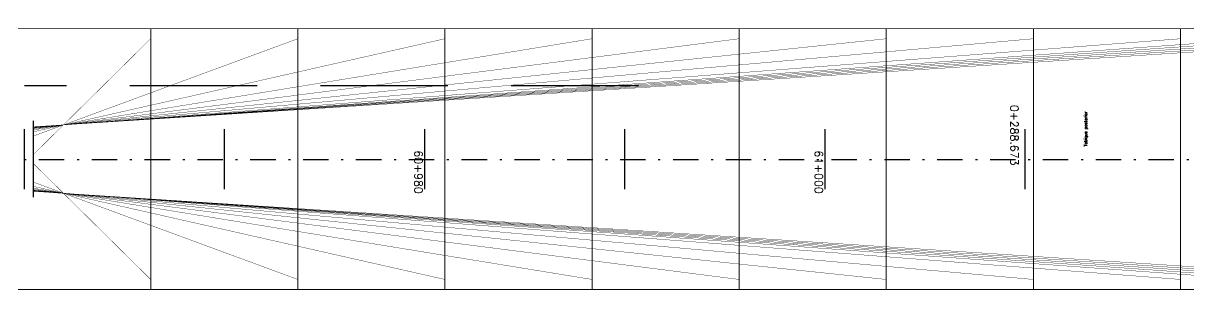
# Model space of a CAD drawing. Header units: metres. Extents: x 1080594 to 1081411, y 976871 to 977162.
# Drawn here: x 1081033.8 to 1081092, y 976941.4 to 976955 of the extents above; entities that cross this region are included whole.
import ezdxf
from ezdxf.enums import TextEntityAlignment as Align

# ---------------------------------------------------------------- set-up
doc = ezdxf.new("R2010")
doc.units = ezdxf.units.M
doc.header["$LTSCALE"] = 25.4
doc.linetypes.add('DASHDOT', pattern=[1, 0.5, -0.25, 0, -0.25])
doc.linetypes.add('HIDDEN', pattern=[0.375, 0.25, -0.125])
for name, color, linetype, lineweight in [('BORDEPUENTE', 4, 'Continuous', 15), ('COTA', 1, 'Continuous', 30), ('OTROS', 8, 'Continuous', 5), ('R80', 3, 'Continuous', 30), ('TIRANTE', 170, 'Continuous', 30)]:
    doc.layers.add(name, color=color, linetype=linetype, lineweight=lineweight)
for name, color, linetype in [('DGEO_S3E1_EJEG_BERM', 50, 'HIDDEN'), ('DGEO_S3E1_NUEV_STALBL', 7, 'Continuous'), ('dgeo_s3e1_nuevSTALBL', 7, 'Continuous'), ('EJE PUENTE', 41, 'DASHDOT')]:
    doc.layers.add(name, color=color, linetype=linetype)
doc.styles.add('romans', font='romans.shx')

# ---------------------------------------------------------------- blocks, each defined once
blk = doc.blocks.new('sta_tic')
blk.add_line((0, -0.04165), (0, 0.04165))
blk = doc.blocks.new('lbl_tic')
blk.add_line((0, -0.04165), (0, 0.04165))

msp = doc.modelspace()

# ---------------------------------------------------------------- linework, layer by layer
at = {"layer": 'BORDEPUENTE'}
for points in [[(1081102.2976, 976954.698372, -0.000046851), (1081098.782513, 976954.698042), (1080677.573263, 976954.705628)], [(1080677.573263, 976941.705628), (1081098.782513, 976941.698042, 0.000038896), (1081101.703317, 976941.69827)]]:
    msp.add_lwpolyline(points, format="xyb", dxfattribs=at)
at = {"layer": 'COTA'}
msp.add_lwpolyline([(1081034.254054, 976950.098193), (1081034.254054, 976946.298193)], dxfattribs=at)
at = {"layer": 'DGEO_S3E1_EJEG_BERM'}
msp.add_line((1081064.481823, 976951.848042), (1081033.813263, 976951.848042), dxfattribs=at)
at = {"layer": 'EJE PUENTE', "ltscale": 0.1}
msp.add_lwpolyline([(1080643.813269, 976948.179964), (1081123.813502, 976948.179964)], dxfattribs=at)
at = {"layer": 'OTROS'}
for points in [[(1081040.117702, 976954.698042), (1081040.117702, 976941.698042)], [(1081047.467702, 976954.698042), (1081047.467702, 976941.698042)], [(1081054.817702, 976954.698042), (1081054.817702, 976941.698042)], [(1081062.167702, 976954.698042), (1081062.167702, 976941.698042)], [(1081069.517702, 976954.698042), (1081069.517702, 976941.698042)], [(1081076.867702, 976954.698042), (1081076.867702, 976941.698042)], [(1081084.217702, 976954.698042), (1081084.217702, 976941.698042)], [(1081091.567702, 976954.698042), (1081091.567702, 976941.698042)]]:
    msp.add_lwpolyline(points, dxfattribs=at)
at = {"layer": 'TIRANTE', "const_width": 0.017}
for points in [[(1081034.254054, 976949.807791), (1081114.231387, 976954.956352)], [(1081034.254054, 976949.79586), (1081106.232782, 976954.956352)], [(1081034.254054, 976949.805857), (1081112.229747, 976954.953352)], [(1081034.254054, 976949.803839), (1081110.231387, 976954.953352)], [(1081034.254054, 976949.80173), (1081108.231387, 976954.953352)], [(1081034.254054, 976948.41865), (1081040.117702, 976954.198042)], [(1081034.254054, 976949.347005), (1081047.467702, 976954.198042)], [(1081034.254054, 976949.559469), (1081054.817702, 976954.198042)], [(1081034.254054, 976949.653685), (1081062.167702, 976954.198042)], [(1081034.254054, 976949.706881), (1081069.517702, 976954.198042)], [(1081034.254054, 976949.741056), (1081076.867702, 976954.198042)], [(1081034.254054, 976949.764865), (1081084.217702, 976954.198042)], [(1081034.254054, 976949.782403), (1081091.567702, 976954.198042)], [(1081034.254054, 976947.978813), (1081040.117702, 976942.198042)], [(1081034.254054, 976947.051109), (1081047.467702, 976942.198042)], [(1081034.254054, 976946.838747), (1081054.817702, 976942.198042)], [(1081034.254054, 976946.74457), (1081062.167702, 976942.198042)], [(1081034.254054, 976946.691396), (1081069.517702, 976942.198042)], [(1081034.254054, 976946.657233), (1081076.867702, 976942.198042)], [(1081034.254054, 976946.633433), (1081084.217702, 976942.198042)], [(1081034.254054, 976946.615901), (1081091.567702, 976942.198042)], [(1081034.254054, 976946.602449), (1081108.231387, 976941.399769)], [(1081034.254054, 976946.596581), (1081106.231387, 976941.399769)], [(1081034.254054, 976946.594473), (1081110.231387, 976941.399769)], [(1081034.254054, 976946.592455), (1081112.231387, 976941.399769)], [(1081035.762155, 976946.492027), (1081114.231387, 976941.403577)]]:
    msp.add_lwpolyline(points, dxfattribs=at)

# ---------------------------------------------------------------- block references
at = {"layer": 'DGEO_S3E1_NUEV_STALBL', "xscale": 36.01440576230492, "yscale": 36.01440576230492, "zscale": 36.01440576230492}
for name, p in [('sta_tic', (1081033.813263, 976948.198042)), ('sta_tic', (1081043.813263, 976948.198042)), ('sta_tic', (1081053.813263, 976948.198042)), ('sta_tic', (1081063.813263, 976948.198042)), ('lbl_tic', (1081073.813263, 976948.198042)), ('sta_tic', (1081083.813263, 976948.198042))]:
    msp.add_blockref(name, p, dxfattribs=at)
at = {"layer": 'dgeo_s3e1_nuevSTALBL', "xscale": 24.00960384153662, "yscale": 24.00960384153662, "zscale": 24.00960384153662}
for name, p in [('lbl_tic', (1081033.813263, 976948.198042)), ('sta_tic', (1081043.813263, 976948.198042)), ('lbl_tic', (1081053.813263, 976948.198042)), ('sta_tic', (1081063.813263, 976948.198042)), ('lbl_tic', (1081073.813263, 976948.198042)), ('sta_tic', (1081083.813263, 976948.198042))]:
    msp.add_blockref(name, p, dxfattribs=at)

# ---------------------------------------------------------------- texts
at = {"layer": 'COTA', "color": 3, "insert": (1081086.747851, 976950.571675), "char_height": 0.15, "width": 3.5164085, "attachment_point": 3, "rotation": 90, "style": 'romans'}
msp.add_mtext('Tabique posterior\\P', dxfattribs=at)
at = {"layer": 'R80', "style": 'romans'}
for s, p in [('0+288.673', (1081082.947174, 976949.389756)), ('60+980', (1081053.174896, 976947.551908, -1032)), ('61+000', (1081073.174896, 976947.551908, -1032))]:
    msp.add_text(s, height=0.4, rotation=270, dxfattribs=at).set_placement(p, align=Align.BOTTOM_CENTER)

doc.saveas('drawing.dxf')
